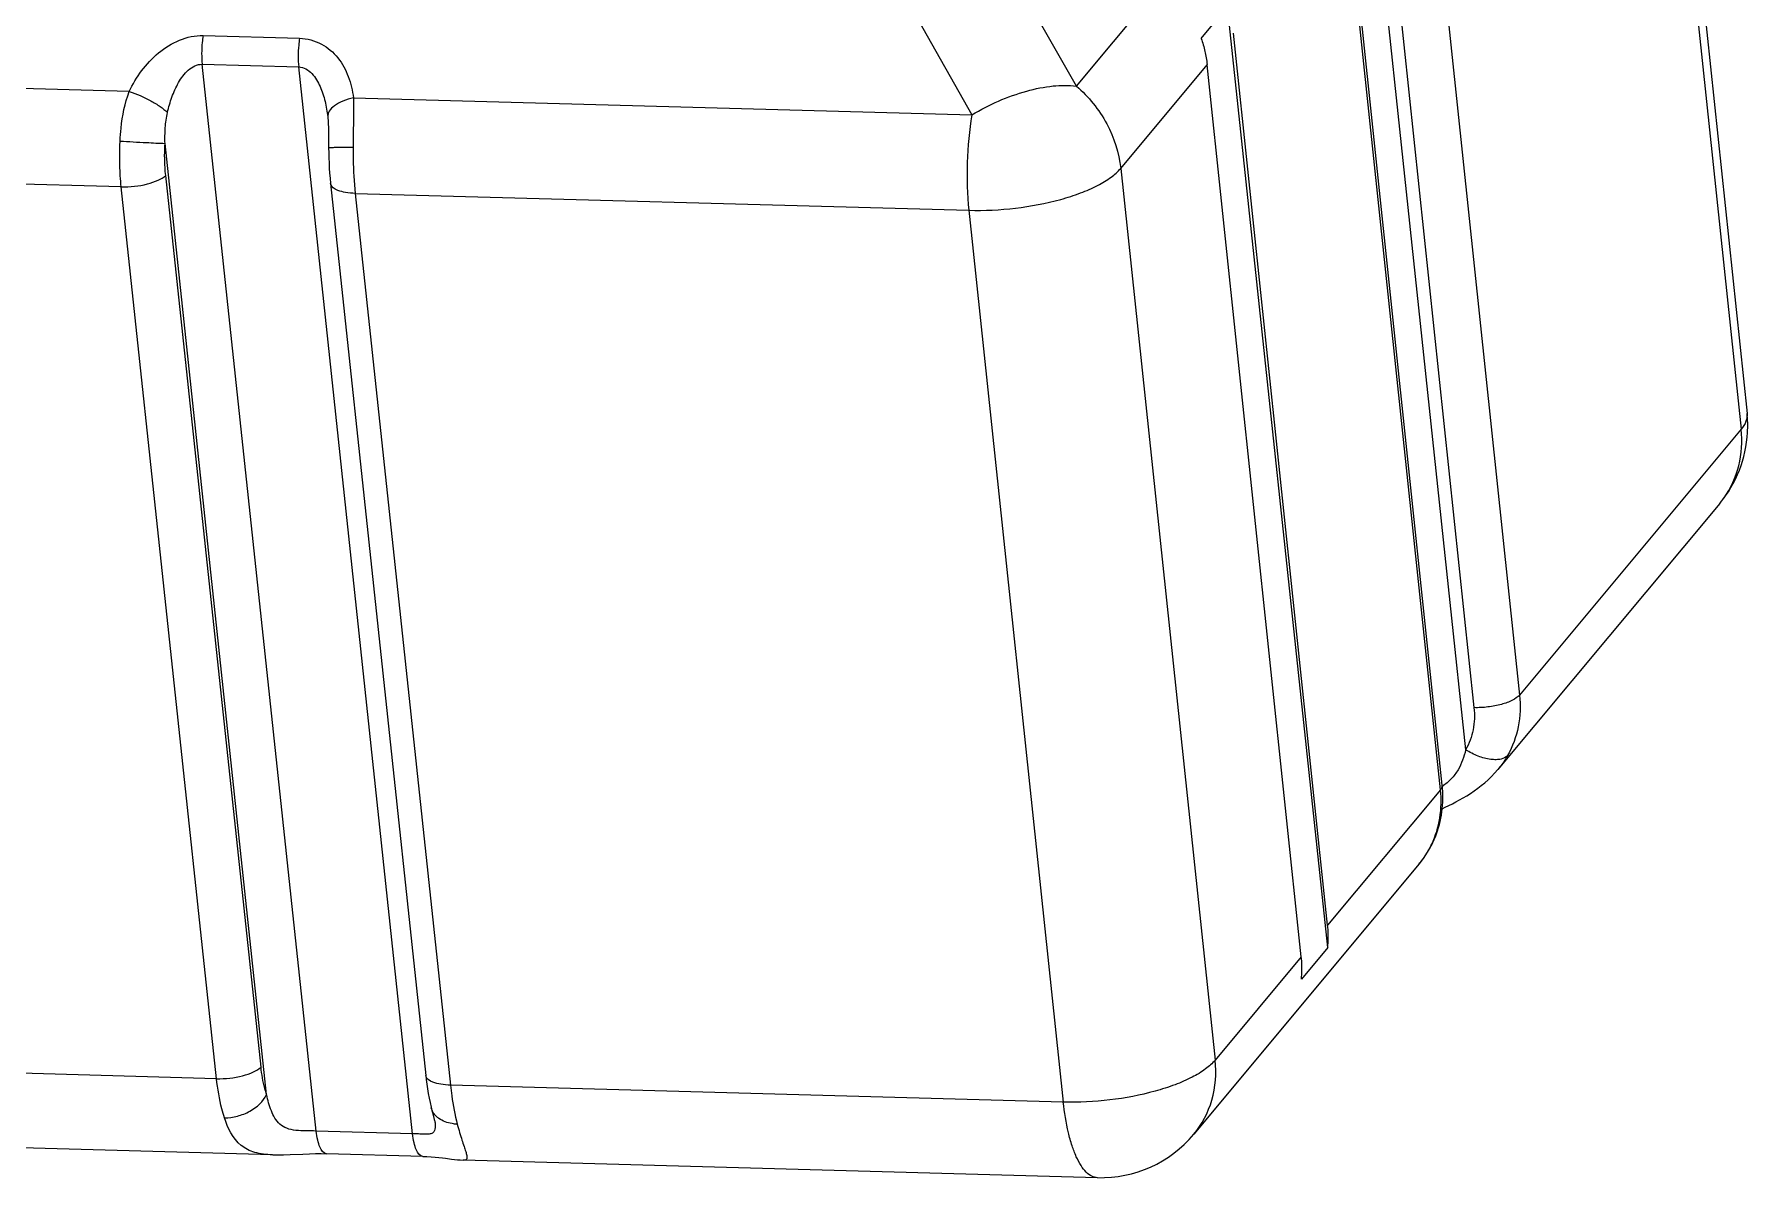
# Model space of a CAD drawing. Extents: x 36536 to 256213, y 18389 to 106449.
# Drawn here: x 247707.7 to 248168.6, y 80109 to 80416.6 of the extents above; entities that cross this region are included whole.
import ezdxf

# ---------------------------------------------------------------- set-up
doc = ezdxf.new("R2010")
doc.units = 0
doc.header["$LTSCALE"] = 1000
doc.header["$MEASUREMENT"] = 0
doc.layers.add('01-细实线', color=3, linetype='Continuous', lineweight=18)

# ---------------------------------------------------------------- blocks, each defined once
blk = doc.blocks.new('sadaffgdfhfgh')
at = {"layer": '01-细实线'}
for p, q in [((246097.166, 81802.851), (246099.692, 81778.847)), ((246097.006, 81802.423), (246099.532, 81778.419)), ((246089.321, 81796.118), (246092.123, 81769.797)), ((246091.039, 81795.266), (246093.572, 81771.27)), ((246081.654, 81787.653), (246087.731, 81794.943)), ((246089.814, 81794.928), (246092.347, 81770.932)), ((246091.447, 81768.721), (246088.914, 81792.717)), ((246091.495, 81768.849), (246088.962, 81792.845)), ((246081.654, 81787.653), (246080.212, 81790.189)), ((246085.011, 81788.931), (246085.72, 81789.78)), ((246088.413, 81764.478), (246085.72, 81789.78)), ((246058.165, 81789.008), (246060.76, 81788.936)), ((246077.402, 81789.412), (246078.844, 81786.877)), ((246088.411, 81765.079), (246085.878, 81789.076)), ((246056.179, 81787.505), (246033.947, 81788.12)), ((246061.207, 81759.543), (246058.14, 81788.238)), ((246058.14, 81788.238), (246060.736, 81788.166)), ((246063.797, 81759.472), (246060.736, 81788.166)), ((246082.845, 81785.437), (246085.17, 81788.226)), ((246087.703, 81764.23), (246085.17, 81788.226)), ((246062.207, 81787.338), (246078.844, 81786.877)), ((246061.517, 81786.823), (246061.521, 81786.789)), ((246061.521, 81786.789), (246061.521, 81786.787)), ((246061.521, 81786.789), (246061.526, 81786.725)), ((246061.539, 81786.331), (246061.54, 81785.99)), ((246059.874, 81760.523), (246057.14, 81786.111)), ((246055.963, 81784.94), (246033.998, 81785.549)), ((246082.845, 81785.437), (246085.386, 81761.45)), ((246058.526, 81760.952), (246055.963, 81784.94)), ((246059.722, 81761.26), (246057.158, 81785.248)), ((246061.592, 81785.027), (246064.152, 81761.039)), ((246062.258, 81784.766), (246078.762, 81784.309)), ((246062.258, 81784.766), (246064.818, 81760.778)), ((246078.762, 81784.309), (246081.302, 81760.321)), ((246099.532, 81778.419), (246093.572, 81771.27)), ((246098.956, 81776.426), (246092.988, 81769.266)), ((246091.447, 81768.721), (246088.411, 81765.079)), ((246091.127, 81767.091), (246091.152, 81767.134)), ((246091.128, 81767.099), (246091.151, 81767.133)), ((246090.877, 81766.734), (246084.81, 81759.456)), ((246087.703, 81764.23), (246085.386, 81761.45)), ((246088.413, 81764.478), (246087.705, 81763.629)), ((246058.526, 81760.952), (246036.558, 81761.561)), ((246064.152, 81761.039), (246064.152, 81761.039)), ((246081.302, 81760.321), (246064.818, 81760.778)), ((246060.031, 81758.903), (246036.896, 81759.544)), ((246063.797, 81759.472), (246061.207, 81759.543)), ((246064.401, 81759.794), (246064.401, 81759.793)), ((246064.074, 81758.862), (246061.483, 81758.934)), ((246082.224, 81758.289), (246065.156, 81758.762))]:
    blk.add_line(p, q, dxfattribs=at)
for points in [[(246061.526, 81786.725), (246061.532, 81786.637), (246061.536, 81786.541), (246061.538, 81786.439), (246061.539, 81786.331)], [(246061.54, 81785.99), (246061.542, 81785.857), (246061.545, 81785.718), (246061.551, 81785.58), (246061.558, 81785.443), (246061.567, 81785.306), (246061.578, 81785.171), (246061.592, 81785.027)], [(246091.494, 81768.214), (246091.574, 81768.251), (246091.668, 81768.297), (246091.765, 81768.345), (246091.863, 81768.396), (246091.961, 81768.449), (246092.06, 81768.505), (246092.158, 81768.564), (246092.256, 81768.627), (246092.353, 81768.693), (246092.449, 81768.762), (246092.544, 81768.835), (246092.637, 81768.912), (246092.727, 81768.993), (246092.815, 81769.077), (246092.901, 81769.167), (246092.987, 81769.265)], [(246090.878, 81766.735), (246091.003, 81766.899), (246091.127, 81767.091)], [(246064.152, 81761.039), (246064.164, 81760.928), (246064.18, 81760.803), (246064.199, 81760.679), (246064.219, 81760.554), (246064.242, 81760.43), (246064.268, 81760.307), (246064.296, 81760.185), (246064.307, 81760.14)], [(246064.307, 81760.14), (246064.32, 81760.092), (246064.332, 81760.045), (246064.383, 81759.855)], [(246064.383, 81759.855), (246064.39, 81759.828), (246064.396, 81759.805), (246064.4, 81759.788), (246064.401, 81759.786)], [(246060.038, 81758.903), (246060.154, 81758.902), (246060.329, 81758.904), (246060.504, 81758.91), (246060.851, 81758.925)], [(246060.851, 81758.925), (246061.022, 81758.931), (246061.186, 81758.935), (246061.343, 81758.936), (246061.483, 81758.934)], [(246064.074, 81758.862), (246064.179, 81758.858), (246064.295, 81758.852), (246064.403, 81758.843), (246064.505, 81758.834), (246064.6, 81758.823), (246064.688, 81758.812)], [(246064.688, 81758.812), (246064.849, 81758.791), (246064.927, 81758.781), (246065.003, 81758.773), (246065.08, 81758.766), (246065.167, 81758.761)]]:
    blk.add_lwpolyline(points, dxfattribs=at)
for centre, radius, start, end in [((246062.8, 81701.912), 84.09, 90.41057, 90.68375), ((246096.467, 81778.508), 3.244, 1.4716, 6.0019), ((246096.445, 81778.507), 3.265, 356.9738, 1.474), ((246096.461, 81778.506), 3.249, 320.1762, 356.9701), ((246097.054, 81778.012), 2.477, 322.4352, 324.5454), ((246097.051, 81778.014), 2.481, 320.1781, 322.4349), ((246088.458, 81768.529), 3.054, 2.208, 6.0289), ((246088.766, 81768.477), 2.738, 330.5925, 334.6211), ((246088.95, 81768.327), 2.5, 330.5874, 331.5543), ((246088.928, 81768.339), 2.525, 331.558, 334.7311), ((246082.314, 81761.538), 3.25, 268.4089, 320.1461)]:
    blk.add_arc(centre, radius, start, end, dxfattribs=at)
for points, knots in [([(246056.179, 81787.505), (246056.272, 81787.7), (246056.496, 81788.077), (246056.946, 81788.564), (246057.508, 81788.921), (246057.95, 81789.014), (246058.165, 81789.008)], [0, 0, 0, 0, 0.247359, 0.499769, 0.753531, 1, 1, 1, 1]), ([(246058.165, 81789.008), (246058.154, 81788.946), (246058.121, 81788.691), (246058.12, 81788.431), (246058.14, 81788.238)], [0, 0, 0, 0, 0.244611, 1, 1, 1, 1]), ([(246060.76, 81788.936), (246060.75, 81788.874), (246060.716, 81788.619), (246060.715, 81788.359), (246060.736, 81788.166)], [0, 0, 0, 0, 0.244611, 1, 1, 1, 1]), ([(246060.76, 81788.936), (246060.962, 81788.93), (246061.362, 81788.827), (246061.816, 81788.43), (246062.096, 81787.912), (246062.184, 81787.531), (246062.207, 81787.338)], [0, 0, 0, 0, 0.258376, 0.505235, 0.750592, 1, 1, 1, 1]), ([(246085.011, 81788.931), (246085.051, 81788.818), (246085.115, 81788.588), (246085.158, 81788.354), (246085.171, 81788.236)], [0, 0, 0, 0, 0.503611, 1, 1, 1, 1]), ([(246057.206, 81786.942), (246057.238, 81787.082), (246057.318, 81787.357), (246057.463, 81787.685), (246057.618, 81787.925), (246057.76, 81788.084), (246057.932, 81788.206), (246058.072, 81788.239), (246058.14, 81788.238)], [0, 0, 0, 0, 0.252798, 0.50527, 0.631155, 0.756259, 0.879617, 1, 1, 1, 1]), ([(246060.736, 81788.166), (246060.803, 81788.164), (246060.938, 81788.124), (246061.097, 81787.991), (246061.22, 81787.825), (246061.347, 81787.577), (246061.454, 81787.241), (246061.501, 81786.963), (246061.517, 81786.823)], [0, 0, 0, 0, 0.121202, 0.24361, 0.367596, 0.492768, 0.7453, 1, 1, 1, 1]), ([(246078.844, 81786.877), (246079.304, 81787.152), (246080.024, 81787.474), (246080.992, 81787.671), (246081.446, 81787.678), (246081.654, 81787.653)], [0, 0, 0, 0, 0.543562, 0.7876, 1, 1, 1, 1]), ([(246081.654, 81787.653), (246081.982, 81787.368), (246082.532, 81786.689), (246082.801, 81785.854), (246082.845, 81785.437)], [0, 0, 0, 0, 0.509325, 1, 1, 1, 1]), ([(246055.931, 81786.173), (246055.936, 81786.288), (246055.97, 81786.739), (246056.059, 81787.19), (246056.179, 81787.505)], [0, 0, 0, 0, 0.254649, 1, 1, 1, 1]), ([(246056.179, 81787.505), (246056.379, 81787.442), (246056.664, 81787.317), (246056.999, 81787.113), (246057.145, 81787), (246057.206, 81786.942)], [0, 0, 0, 0, 0.532154, 0.786699, 1, 1, 1, 1]), ([(246062.207, 81787.338), (246062.11, 81787.315), (246061.931, 81787.259), (246061.707, 81787.139), (246061.553, 81786.997), (246061.513, 81786.875), (246061.517, 81786.823)], [0, 0, 0, 0, 0.327559, 0.608922, 0.829866, 1, 1, 1, 1]), ([(246062.207, 81787.338), (246062.214, 81787.121), (246062.209, 81786.674), (246062.199, 81786.229), (246062.198, 81786)], [0, 0, 0, 0, 0.486802, 1, 1, 1, 1]), ([(246057.14, 81786.111), (246057.137, 81786.25), (246057.14, 81786.528), (246057.174, 81786.806), (246057.206, 81786.942)], [0, 0, 0, 0, 0.497818, 1, 1, 1, 1]), ([(246078.844, 81786.877), (246078.771, 81786.455), (246078.69, 81785.597), (246078.716, 81784.737), (246078.762, 81784.309)], [0, 0, 0, 0, 0.498749, 1, 1, 1, 1]), ([(246055.963, 81784.94), (246055.953, 81785.039), (246055.918, 81785.449), (246055.916, 81785.862), (246055.931, 81786.173)], [0, 0, 0, 0, 0.24242, 1, 1, 1, 1]), ([(246055.931, 81786.173), (246056.167, 81786.158), (246056.569, 81786.136), (246056.973, 81786.115), (246057.14, 81786.111)], [0, 0, 0, 0, 0.58575, 1, 1, 1, 1]), ([(246057.158, 81785.248), (246057.151, 81785.317), (246057.127, 81785.604), (246057.127, 81785.893), (246057.14, 81786.111)], [0, 0, 0, 0, 0.242452, 1, 1, 1, 1]), ([(246061.797, 81785.996), (246061.76, 81785.995), (246061.709, 81785.995), (246061.646, 81785.994), (246061.609, 81785.993), (246061.581, 81785.992), (246061.559, 81785.992), (246061.549, 81785.989), (246061.54, 81785.991), (246061.54, 81785.99)], [0, 0, 0, 0, 0.425603, 0.597676, 0.740523, 0.853109, 0.934441, 0.983543, 1, 1, 1, 1]), ([(246062.198, 81786), (246062.197, 81785.895), (246062.201, 81785.483), (246062.226, 81785.071), (246062.258, 81784.766)], [0, 0, 0, 0, 0.255324, 1, 1, 1, 1]), ([(246078.762, 81784.309), (246079.18, 81784.297), (246080.013, 81784.34), (246081.017, 81784.528), (246081.75, 81784.761), (246082.207, 81784.959), (246082.574, 81785.176), (246082.771, 81785.348), (246082.845, 81785.437)], [0, 0, 0, 0, 0.28946, 0.575332, 0.705225, 0.820952, 0.919624, 1, 1, 1, 1]), ([(246055.963, 81784.94), (246056.199, 81784.934), (246056.542, 81784.971), (246056.939, 81785.102), (246057.101, 81785.194), (246057.158, 81785.248)], [0, 0, 0, 0, 0.563678, 0.811473, 1, 1, 1, 1]), ([(246062.258, 81784.766), (246062.171, 81784.768), (246062.008, 81784.784), (246061.777, 81784.835), (246061.602, 81784.939), (246061.592, 81785.027)], [0, 0, 0, 0, 0.351938, 0.64316, 1, 1, 1, 1]), ([(246099.692, 81778.847), (246099.7, 81778.776), (246099.674, 81778.616), (246099.586, 81778.484), (246099.532, 81778.419)], [0, 0, 0, 0, 0.458839, 1, 1, 1, 1]), ([(246099.072, 81776.575), (246099.255, 81776.833), (246099.529, 81777.435), (246099.567, 81778.093), (246099.532, 81778.419)], [0, 0, 0, 0, 0.491361, 1, 1, 1, 1]), ([(246093.572, 81771.27), (246093.522, 81771.21), (246093.362, 81771.109), (246093.073, 81771.007), (246092.722, 81770.941), (246092.472, 81770.928), (246092.347, 81770.932)], [0, 0, 0, 0, 0.178356, 0.423924, 0.710118, 1, 1, 1, 1]), ([(246093.572, 81771.27), (246093.602, 81770.988), (246093.582, 81770.421), (246093.387, 81769.887), (246093.253, 81769.648)], [0, 0, 0, 0, 0.50803, 1, 1, 1, 1]), ([(246092.347, 81770.932), (246092.368, 81770.735), (246092.354, 81770.338), (246092.218, 81769.964), (246092.123, 81769.797)], [0, 0, 0, 0, 0.50803, 1, 1, 1, 1]), ([(246092.123, 81769.797), (246092.081, 81769.61), (246091.982, 81769.329), (246091.745, 81769.007), (246091.584, 81768.874), (246091.497, 81768.815)], [0, 0, 0, 0, 0.480874, 0.736444, 1, 1, 1, 1]), ([(246093.253, 81769.648), (246093.209, 81769.595), (246093.099, 81769.544), (246092.939, 81769.528), (246092.73, 81769.542), (246092.448, 81769.622), (246092.231, 81769.73), (246092.123, 81769.797)], [0, 0, 0, 0, 0.16996, 0.277378, 0.400735, 0.686362, 1, 1, 1, 1]), ([(246093.253, 81769.648), (246093.234, 81769.615), (246093.155, 81769.482), (246093.064, 81769.357), (246092.99, 81769.269)], [0, 0, 0, 0, 0.247729, 1, 1, 1, 1]), ([(246091.211, 81767.261), (246091.316, 81767.482), (246091.463, 81767.966), (246091.474, 81768.47), (246091.447, 81768.721)], [0, 0, 0, 0, 0.492573, 1, 1, 1, 1]), ([(246091.447, 81768.721), (246091.456, 81768.731), (246091.483, 81768.768), (246091.498, 81768.816), (246091.495, 81768.849)], [0, 0, 0, 0, 0.286506, 1, 1, 1, 1]), ([(246091.24, 81767.304), (246091.338, 81767.511), (246091.483, 81767.952), (246091.519, 81768.415), (246091.51, 81768.646)], [0, 0, 0, 0, 0.497483, 1, 1, 1, 1]), ([(246090.877, 81766.734), (246090.9, 81766.762), (246090.992, 81766.878), (246091.073, 81767.002), (246091.128, 81767.099)], [0, 0, 0, 0, 0.246949, 1, 1, 1, 1]), ([(246088.413, 81764.478), (246088.418, 81764.528), (246088.433, 81764.728), (246088.427, 81764.929), (246088.411, 81765.079)], [0, 0, 0, 0, 0.247642, 1, 1, 1, 1]), ([(246087.705, 81763.629), (246087.71, 81763.678), (246087.725, 81763.878), (246087.719, 81764.08), (246087.703, 81764.23)], [0, 0, 0, 0, 0.247642, 1, 1, 1, 1]), ([(246085.386, 81761.45), (246085.311, 81761.361), (246085.114, 81761.189), (246084.747, 81760.971), (246084.29, 81760.773), (246083.558, 81760.54), (246082.553, 81760.352), (246081.72, 81760.309), (246081.302, 81760.321)], [0, 0, 0, 0, 0.080369, 0.179053, 0.294775, 0.424668, 0.710532, 1, 1, 1, 1]), ([(246084.81, 81759.456), (246085.032, 81759.723), (246085.371, 81760.369), (246085.423, 81761.093), (246085.386, 81761.45)], [0, 0, 0, 0, 0.49113, 1, 1, 1, 1]), ([(246058.526, 81760.952), (246058.762, 81760.946), (246059.105, 81760.983), (246059.502, 81761.114), (246059.664, 81761.206), (246059.722, 81761.26)], [0, 0, 0, 0, 0.563678, 0.811472, 1, 1, 1, 1]), ([(246058.738, 81759.9), (246058.713, 81759.978), (246058.614, 81760.322), (246058.556, 81760.678), (246058.526, 81760.952)], [0, 0, 0, 0, 0.229245, 1, 1, 1, 1]), ([(246059.874, 81760.523), (246059.856, 81760.578), (246059.784, 81760.819), (246059.742, 81761.067), (246059.722, 81761.26)], [0, 0, 0, 0, 0.229643, 1, 1, 1, 1]), ([(246064.818, 81760.778), (246064.73, 81760.78), (246064.568, 81760.795), (246064.336, 81760.847), (246064.161, 81760.951), (246064.152, 81761.039)], [0, 0, 0, 0, 0.351953, 0.643179, 1, 1, 1, 1]), ([(246058.738, 81759.9), (246058.856, 81759.9), (246059.095, 81759.933), (246059.512, 81760.097), (246059.784, 81760.332), (246059.874, 81760.523)], [0, 0, 0, 0, 0.261811, 0.529528, 1, 1, 1, 1]), ([(246061.207, 81759.543), (246061.115, 81759.546), (246060.932, 81759.547), (246060.666, 81759.553), (246060.419, 81759.599), (246060.221, 81759.72), (246060.087, 81759.891), (246059.961, 81760.157), (246059.905, 81760.375), (246059.874, 81760.523)], [0, 0, 0, 0, 0.144193, 0.28947, 0.421405, 0.536845, 0.646917, 0.759677, 1, 1, 1, 1]), ([(246064.818, 81760.778), (246064.828, 81760.682), (246064.871, 81760.329), (246064.935, 81759.978), (246065.001, 81759.726)], [0, 0, 0, 0, 0.270422, 1, 1, 1, 1]), ([(246064.379, 81760.005), (246064.37, 81760.018), (246064.335, 81760.068), (246064.311, 81760.126), (246064.3, 81760.171)], [0, 0, 0, 0, 0.255166, 1, 1, 1, 1]), ([(246064.507, 81759.882), (246064.495, 81759.891), (246064.447, 81759.927), (246064.406, 81759.97), (246064.379, 81760.005)], [0, 0, 0, 0, 0.259035, 1, 1, 1, 1]), ([(246082.223, 81758.289), (246082.17, 81758.29), (246082.056, 81758.322), (246081.904, 81758.441), (246081.765, 81758.623), (246081.639, 81758.865), (246081.527, 81759.162), (246081.393, 81759.65), (246081.331, 81760.045), (246081.302, 81760.321)], [0, 0, 0, 0, 0.067581, 0.145923, 0.241538, 0.356956, 0.49227, 0.646167, 1, 1, 1, 1]), ([(246060.029, 81758.904), (246059.869, 81758.907), (246059.569, 81758.935), (246059.028, 81759.205), (246058.827, 81759.625), (246058.738, 81759.9)], [0, 0, 0, 0, 0.273828, 0.506239, 1, 1, 1, 1]), ([(246061.483, 81758.934), (246061.402, 81758.936), (246061.301, 81759.098), (246061.241, 81759.308), (246061.215, 81759.461), (246061.207, 81759.543)], [0, 0, 0, 0, 0.346869, 0.640662, 1, 1, 1, 1]), ([(246064.401, 81759.793), (246064.405, 81759.757), (246064.41, 81759.69), (246064.406, 81759.599), (246064.379, 81759.52), (246064.311, 81759.47), (246064.215, 81759.457), (246064.096, 81759.459), (246063.953, 81759.466), (246063.851, 81759.47), (246063.797, 81759.472)], [0, 0, 0, 0, 0.124636, 0.230327, 0.317463, 0.401176, 0.507526, 0.646504, 0.813293, 1, 1, 1, 1]), ([(246064.074, 81758.862), (246063.993, 81758.864), (246063.892, 81759.026), (246063.832, 81759.236), (246063.806, 81759.389), (246063.797, 81759.472)], [0, 0, 0, 0, 0.34689, 0.640679, 1, 1, 1, 1]), ([(246065.001, 81759.726), (246064.954, 81759.729), (246064.782, 81759.748), (246064.61, 81759.808), (246064.507, 81759.882)], [0, 0, 0, 0, 0.27036, 1, 1, 1, 1]), ([(246065.001, 81759.726), (246065.021, 81759.651), (246065.061, 81759.508), (246065.123, 81759.31), (246065.18, 81759.141), (246065.225, 81759.004), (246065.253, 81758.908), (246065.262, 81758.848), (246065.261, 81758.814), (246065.252, 81758.788), (246065.222, 81758.761), (246065.189, 81758.761), (246065.167, 81758.761)], [0, 0, 0, 0, 0.219715, 0.415439, 0.583344, 0.720055, 0.822736, 0.861101, 0.891429, 0.915652, 0.938299, 1, 1, 1, 1])]:
    blk.add_open_spline(points, degree=3, knots=knots, dxfattribs=at)

msp = doc.modelspace()

# ---------------------------------------------------------------- block references
at = {"xscale": 10, "yscale": 10, "zscale": 10}
msp.add_blockref('sadaffgdfhfgh', (-2212828.544, -737473.87), dxfattribs=at)

doc.saveas('drawing.dxf')
